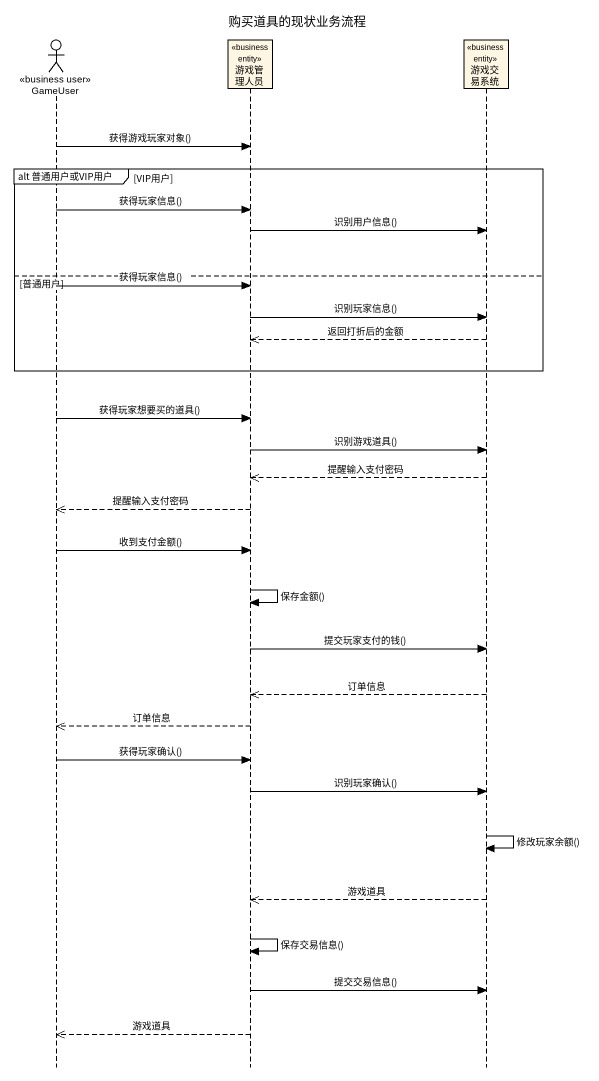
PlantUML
@startuml
title 购买道具的现状业务流程
hide footbox
actor GameUser <<business user>>
participant 游戏管理人员 <<business entity>>
participant 游戏交易系统 <<business entity>>

GameUser -> 游戏管理人员 : 获得游戏玩家对象()
group alt 普通用户或VIP用户 [VIP用户]
  GameUser -> 游戏管理人员 : 获得玩家信息()
  游戏管理人员 -> 游戏交易系统 : 识别用户信息()
else 普通用户
  GameUser -> 游戏管理人员 : 获得玩家信息()
  游戏管理人员 -> 游戏交易系统 : 识别玩家信息()
  游戏交易系统 -->> 游戏管理人员 : 返回打折后的金额
end
GameUser -> 游戏管理人员 : 获得玩家想要买的道具()
游戏管理人员 -> 游戏交易系统 : 识别游戏道具()
游戏交易系统 -->> 游戏管理人员 : 提醒输入支付密码
游戏管理人员 -->> GameUser : 提醒输入支付密码
GameUser -> 游戏管理人员 : 收到支付金额()
游戏管理人员 -> 游戏管理人员 : 保存金额()
游戏管理人员 -> 游戏交易系统 : 提交玩家支付的钱()
游戏交易系统 -->> 游戏管理人员 : 订单信息
游戏管理人员 -->> GameUser : 订单信息
GameUser -> 游戏管理人员 : 获得玩家确认()
游戏管理人员 -> 游戏交易系统 : 识别玩家确认()
游戏交易系统 -> 游戏交易系统 : 修改玩家余额()
游戏交易系统 -->> 游戏管理人员 : 游戏道具
游戏管理人员 -> 游戏管理人员 : 保存交易信息()
游戏管理人员 -> 游戏交易系统 : 提交交易信息()
游戏管理人员 -->> GameUser : 游戏道具
@enduml
